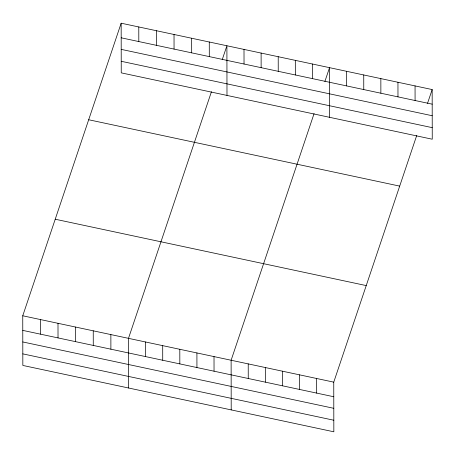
<?xml version="1.0" encoding="UTF-8"?>
<svg xmlns="http://www.w3.org/2000/svg" width="455" height="455" viewBox="0 0 455 455"><rect width="100%" height="100%" fill="white"/><g stroke="black" fill="none" stroke-linecap="round" stroke-linejoin="round"><path stroke-width="0.68" d="M416.7 135.533L333.754 382.143L333.839 431.801L22.835 365.439L22.75 315.781L121.161 23.199L432.165 89.561L432.25 139.219L121.246 72.857L121.161 23.199M211.438 91.739L128.492 338.344L128.577 388.007M222.262 59.554L226.903 45.762L226.988 95.425M314.069 113.636L231.123 360.241L231.208 409.904M324.893 81.451L329.534 67.658L329.619 117.322M427.524 103.353L432.165 89.561M121.184 37.805L432.187 104.167M121.206 49.373L432.21 115.735M121.229 61.288L432.227 127.65M88.685 119.75L399.689 186.112M55.226 219.225L366.229 285.586M22.75 315.781L333.754 382.143M22.773 330.387L333.777 396.749M22.795 341.955L333.799 408.317M22.818 353.871L333.816 420.232M415.057 85.91L415.085 100.515M397.954 82.258L397.977 96.864M380.846 78.607L380.875 93.212M363.744 74.961L363.767 89.567M346.636 71.31L346.664 85.915M316.646 378.492L316.674 393.097M312.426 64.007L312.454 78.618M299.544 374.84L299.566 389.446M295.323 60.361L295.346 74.967M282.436 371.189L282.464 385.795M278.215 56.71L278.244 71.316M265.333 367.543L265.356 382.149M261.113 53.059L261.136 67.664M248.225 363.892L248.254 378.497M244.005 49.407L244.034 64.019M214.015 356.589L214.043 371.195M209.277 42.002L209.306 56.608M196.913 352.943L196.935 367.549M191.657 38.237L191.68 52.843M179.805 349.292L179.833 363.898M174.032 34.478L174.055 49.083M162.702 345.641L162.725 360.246M156.406 30.718L156.435 45.324M145.594 341.989L145.623 356.601M138.786 26.959L138.809 41.564M110.866 334.579L110.895 349.19M93.247 330.819L93.269 345.425M75.621 327.06L75.644 341.665M57.995 323.3L58.024 337.906M40.376 319.541L40.398 334.146"/></g></svg>
